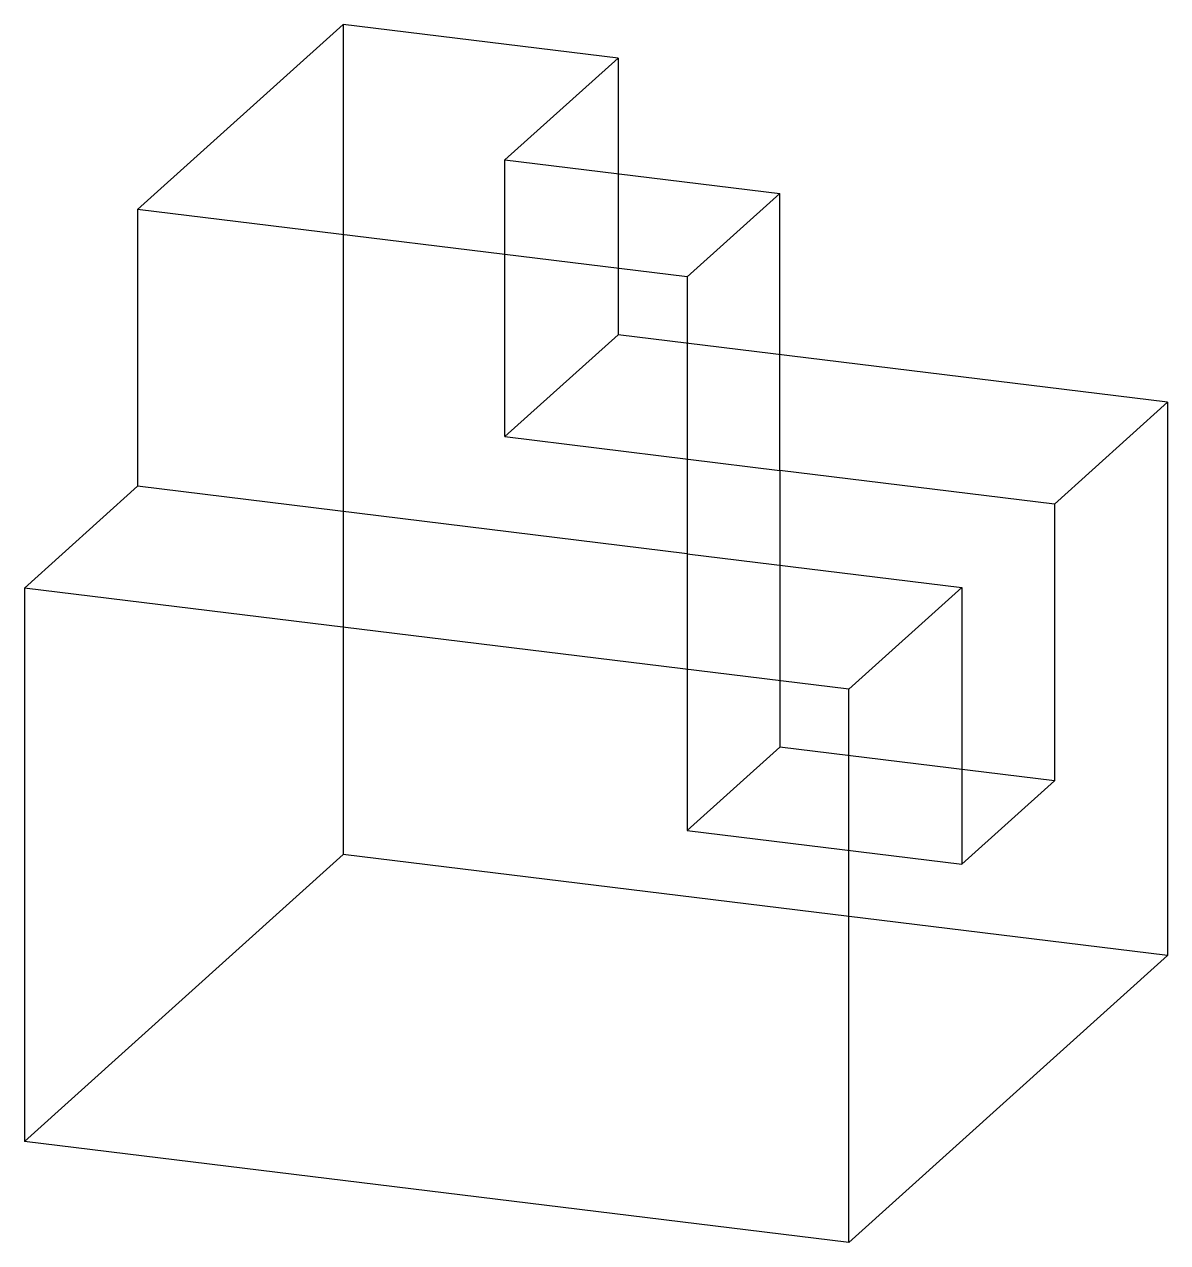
# Model space of a CAD drawing. Extents: x 8.3 to 71.8, y 2.5 to 70.2.
import ezdxf

# ---------------------------------------------------------------- set-up
doc = ezdxf.new("R2010")
doc.units = 0
doc.header["$MEASUREMENT"] = 0
doc.layers.get('0').update_dxf_attribs({"linetype": 'CONTINUOUS'})
for name, color, linetype in [('1', 7, 'CONTINUOUS'), ('RESULTADO', 7, 'CONTINUOUS'), ('TRAZOS', 7, 'CONTINUOUS')]:
    doc.layers.add(name, color=color, linetype=linetype)

msp = doc.modelspace()

# ---------------------------------------------------------------- linework, layer by layer
for p, q in [((54.085, 2.453), (54.084, 33.238)), ((50.245, 30.021), (45.098, 25.386)), ((65.523, 28.145), (60.376, 23.51))]:
    msp.add_line(p, q)
at = {"layer": '1'}
for p, q in [((34.968, 47.289), (50.245, 45.413)), ((50.245, 45.413), (50.245, 30.021)), ((45.098, 40.778), (60.376, 38.903)), ((45.098, 40.778), (45.098, 25.386)), ((60.376, 38.903), (60.376, 23.51)), ((45.098, 25.386), (60.376, 23.51))]:
    msp.add_line(p, q, dxfattribs=at)
at = {"layer": 'RESULTADO'}
for p, q in [((14.542, 59.923), (25.981, 70.222)), ((41.259, 68.347), (25.981, 70.222)), ((41.259, 68.347), (34.968, 62.682)), ((41.259, 68.347), (41.259, 52.954)), ((34.968, 62.682), (50.245, 60.806)), ((45.098, 56.171), (50.245, 60.806)), ((50.245, 45.413), (50.245, 60.806)), ((14.542, 59.923), (14.542, 44.53)), ((45.098, 56.171), (14.542, 59.923)), ((45.098, 56.171), (45.098, 40.778)), ((71.815, 49.202), (41.259, 52.954)), ((65.523, 43.537), (71.815, 49.202)), ((71.815, 49.202), (71.815, 18.417)), ((65.523, 43.537), (50.245, 45.413)), ((8.251, 38.865), (14.542, 44.53)), ((45.098, 40.778), (14.542, 44.53)), ((65.523, 43.537), (65.523, 28.145)), ((8.251, 38.865), (8.251, 8.08)), ((54.084, 33.238), (8.251, 38.865)), ((54.084, 33.238), (60.376, 38.903)), ((65.523, 28.145), (50.245, 30.021)), ((54.085, 2.453), (71.815, 18.417)), ((54.085, 2.453), (8.251, 8.08))]:
    msp.add_line(p, q, dxfattribs=at)
at = {"layer": 'TRAZOS'}
for p, q in [((25.981, 70.222), (25.981, 24.045)), ((34.968, 47.289), (34.968, 62.682)), ((34.968, 47.289), (41.259, 52.954)), ((8.251, 8.08), (25.981, 24.045)), ((71.815, 18.417), (25.981, 24.045))]:
    msp.add_line(p, q, dxfattribs=at)

doc.saveas('drawing.dxf')
